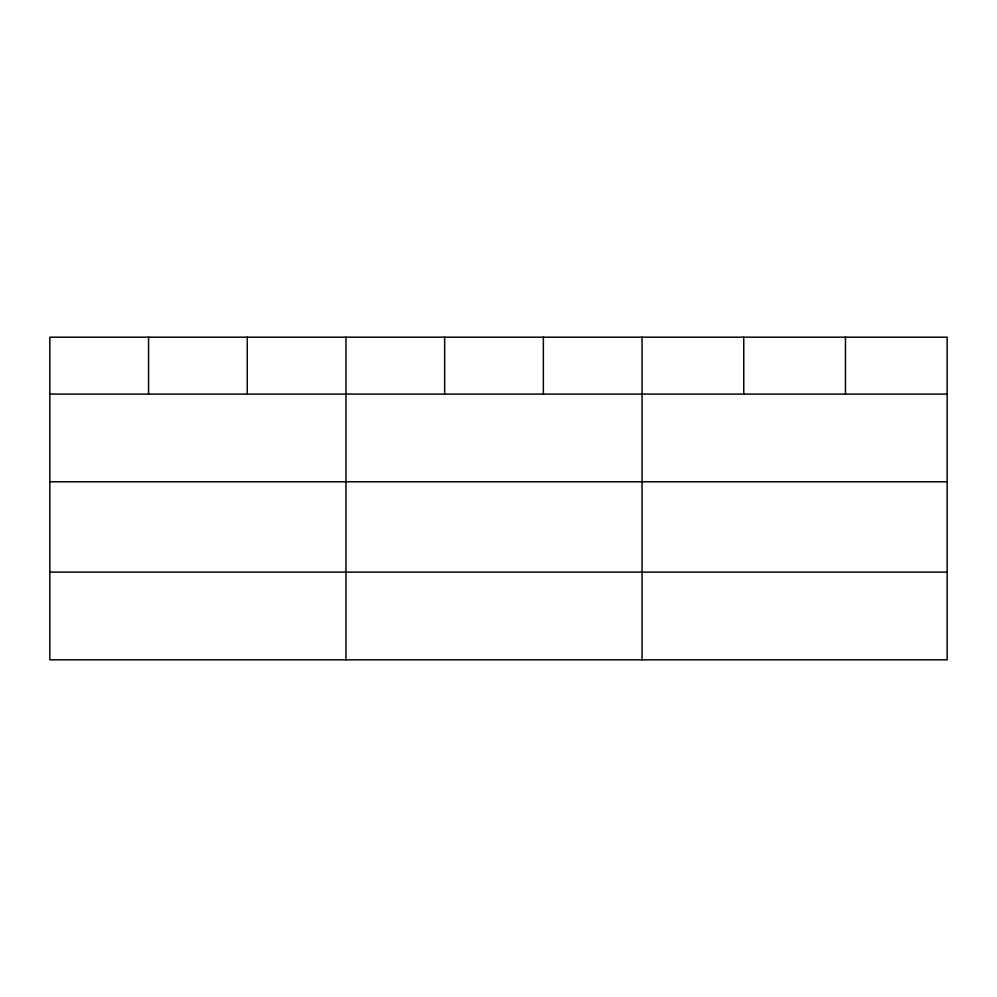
<?xml version="1.0" encoding="UTF-8"?>
<svg xmlns="http://www.w3.org/2000/svg" width="997" height="997" viewBox="0 0 997 997"><rect width="100%" height="100%" fill="white"/><g stroke="black" fill="none" stroke-linecap="round" stroke-linejoin="round"><path stroke-width="1.5" d="M947.15 481.775L947.15 337.185L49.85 337.185L49.85 659.815L947.15 659.815L947.15 481.775L49.85 481.775M49.85 394.089L947.15 394.089M49.85 572.128L947.15 572.128M845.456 337.185L845.456 394.089M743.762 337.185L743.762 394.089M642.068 337.185L642.068 659.815M543.365 337.185L543.365 394.089M444.662 337.185L444.662 394.089M345.959 337.185L345.959 659.815M247.256 337.185L247.256 394.089M148.553 337.185L148.553 394.089"/></g></svg>
